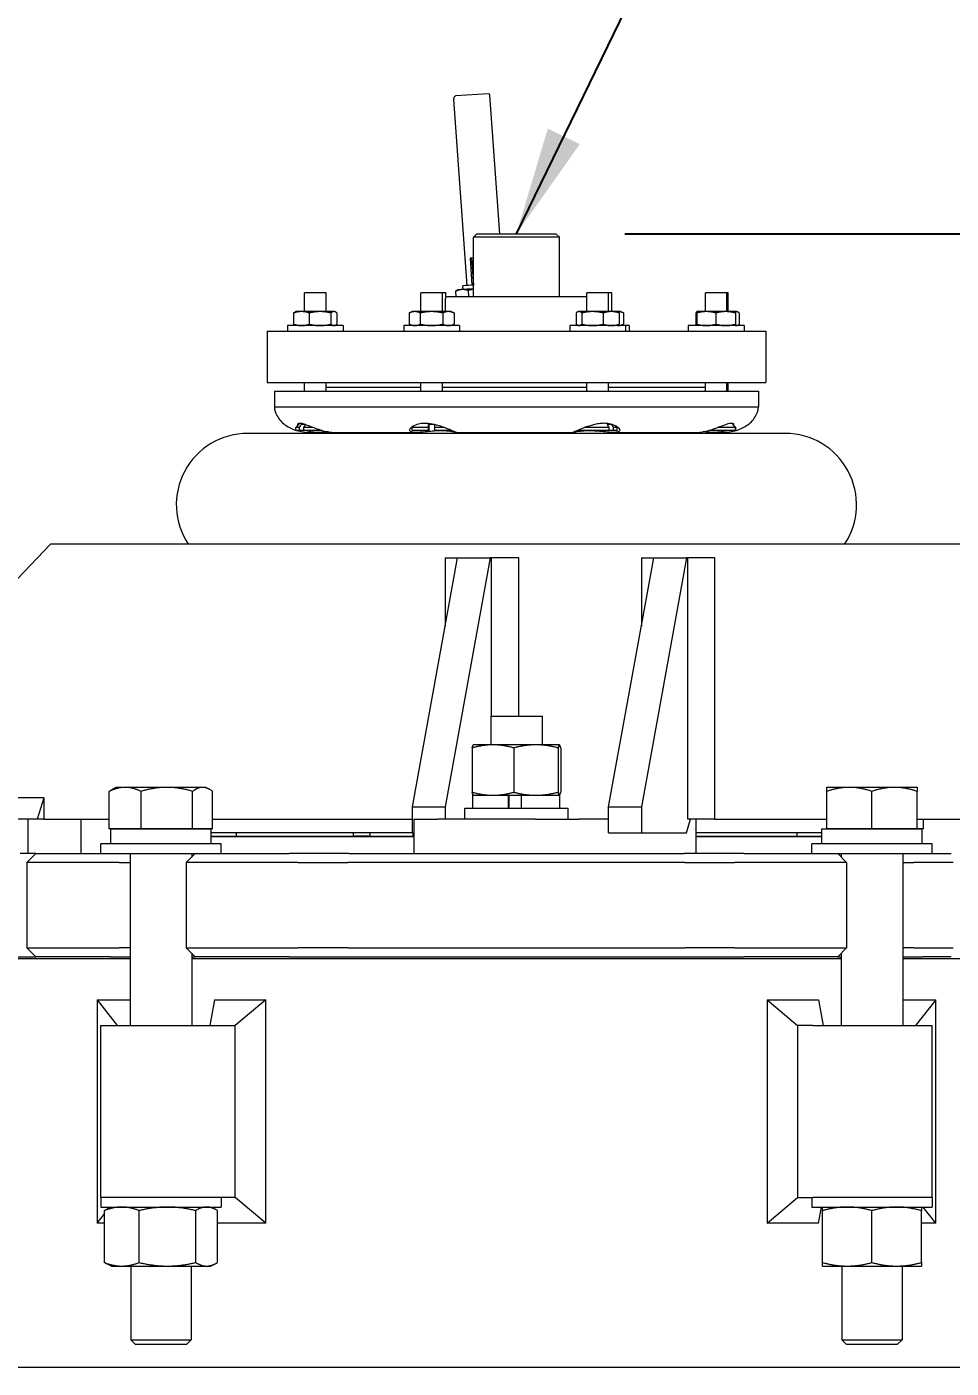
# Model space of a CAD drawing. Header units: inches. Extents: x 20 to 536, y 8 to 344.
# Drawn here: x 386.94 to 400.38, y 136.97 to 156.48 of the extents above; entities that cross this region are included whole.
import ezdxf

# ---------------------------------------------------------------- set-up
doc = ezdxf.new("R2010")
doc.units = ezdxf.units.IN
doc.header["$LTSCALE"] = 16
doc.header["$MEASUREMENT"] = 0
for name, color, linetype, lineweight in [('Dimension (ANSI)', 7, 'Continuous', 25), ('Symbol (ANSI)', 7, 'Continuous', 25), ('Visible (ANSI)', 7, 'Continuous', 50)]:
    doc.layers.add(name, color=color, linetype=linetype, lineweight=lineweight)
doc.styles.add('MEMCOR Medium', font='arial.ttf')
doc.styles.add('Standard D-E', font='arial.ttf')
doc.dimstyles.new('Default (ANSI)', dxfattribs={"dimscale": 16, "dimtxt": 0.15, "dimasz": 0.098425, "dimexe": 0.125, "dimexo": 0.0625, "dimgap": 0.031496, "dimtad": 0, "dimtih": 1, "dimtoh": 1, "dimdec": 4, "dimrnd": 1e-08, "dimzin": 3, "dimdsep": 46, "dimlunit": 5, "dimtxsty": 'MEMCOR Medium', "dimcen": 0.09, "dimdle": 0.393701, "dimclrd": 256, "dimclre": 256, "dimclrt": 256, "dimadec": 0, "dimazin": 1, "dimtfac": 0.8, "dimtofl": 0, "dimtmove": 0, "dimatfit": 3, "dimfxl": 1, "dimfrac": 1, "dimtolj": 1, "dimtzin": 4, "dimlwd": -1, "dimlwe": -1, "dimarcsym": 0})
doc.dimstyles.new('in [mm] D-E NeptuneBenson$7', dxfattribs={"dimscale": 16, "dimtxt": 0.15, "dimasz": 0.098425, "dimexe": 0.125, "dimexo": 0.063, "dimgap": 0.031496, "dimtad": 0, "dimtih": 1, "dimtoh": 1, "dimdec": 4, "dimrnd": 1e-08, "dimzin": 3, "dimdsep": 46, "dimlunit": 5, "dimtxsty": 'Standard D-E', "dimcen": 0.09, "dimdle": 0.393701, "dimclrd": 256, "dimclre": 256, "dimclrt": 256, "dimadec": 1, "dimazin": 1, "dimtfac": 1, "dimtofl": 0, "dimtmove": 0, "dimatfit": 3, "dimfxl": 1, "dimfrac": 1, "dimtolj": 1, "dimtzin": 4, "dimlwd": -1, "dimlwe": -1, "dimarcsym": 0})

# ---------------------------------------------------------------- blocks, each defined once
blk = doc.blocks.new('*D25')
at = {"layer": 'Defpoints', "color": 0, "transparency": 16777216}
for p in [(394.632, 153.466), (452.188, 153.466), (413.174, 57.723)]:
    blk.add_point(p, dxfattribs=at)
at = {"layer": 'Dimension (ANSI)', "transparency": 16777216}
for p, q in [((395.632, 153.466), (454.188, 153.466)), ((452.188, 151.891), (452.188, 134.229)), ((452.188, 59.298), (452.188, 117.758)), ((414.174, 57.723), (454.188, 57.723))]:
    blk.add_line(p, q, dxfattribs=at)
for points in [[(451.926, 151.891), (452.451, 151.891), (452.188, 153.466)], [(451.926, 59.298), (452.451, 59.298), (452.188, 57.723)]]:
    blk.add_solid(points, dxfattribs=at)
at = {"layer": 'Dimension (ANSI)', "transparency": 16777216, "char_height": 2.4, "attachment_point": 2, "style": 'MEMCOR Medium'}
for s, insert in [('\\A1; \\fArial|b0|i0;95{\\H0.8x;\\S3#4;} in', (452.188, 130.42)), ('\\A1;[2431.9 mm]{\\P\\fArial|b0|i0;SHIPPING\\P\\fArial|b0|i0;HEIGHT}', (452.188, 125.49))]:
    blk.add_mtext(s, dxfattribs=dict(at, insert=insert))

msp = doc.modelspace()

# ---------------------------------------------------------------- linework, layer by layer
at = {"layer": 'Visible (ANSI)', "linetype": 'Continuous', "lineweight": 18}
for p, q in [((393.64882, 155.5), (393.17278, 155.46955)), ((393.34059, 152.71307), (393.14874, 155.41703)), ((393.14892, 155.42162), (393.15347, 155.45182)), ((393.81393, 153.46579), (393.67098, 155.48064)), ((393.48248, 153.46579), (393.43248, 153.41579)), ((394.68248, 153.41579), (393.43248, 153.41579)), ((393.43248, 152.55079), (393.43248, 153.41579)), ((393.48248, 153.46579), (394.63248, 153.46579)), ((394.63248, 153.46579), (394.68248, 153.41579)), ((394.68248, 152.55079), (394.68248, 153.41579)), ((393.40606, 153.11181), (393.38234, 153.10998)), ((393.38234, 153.10998), (393.40747, 152.7174)), ((393.43248, 153.1135), (393.40606, 153.11181)), ((393.40606, 153.11181), (393.43121, 152.71893)), ((391.28846, 152.60579), (390.97596, 152.60579)), ((390.97596, 152.33379), (390.97596, 152.60579)), ((391.28846, 152.33379), (391.28846, 152.60579)), ((392.98097, 152.60579), (392.66847, 152.60579)), ((392.66847, 152.33379), (392.66847, 152.60579)), ((392.98097, 152.33379), (392.98097, 152.60579)), ((393.03184, 152.60579), (392.98097, 152.60579)), ((393.03184, 152.54158), (393.03184, 152.60579)), ((393.17114, 152.62904), (393.17615, 152.55079)), ((393.20858, 152.65028), (393.18406, 152.63687)), ((393.28145, 152.65509), (393.27632, 152.70883)), ((393.35523, 152.64103), (393.36101, 152.55079)), ((395.39561, 152.60579), (395.08311, 152.60579)), ((395.08311, 152.33379), (395.08311, 152.60579)), ((395.39561, 152.33379), (395.39561, 152.60579)), ((395.44648, 152.60579), (395.39561, 152.60579)), ((395.44648, 152.33379), (395.44648, 152.60579)), ((397.11792, 152.60579), (396.80542, 152.60579)), ((396.80542, 152.33379), (396.80542, 152.60579)), ((397.11792, 152.33379), (397.11792, 152.60579)), ((397.13899, 152.60579), (397.11792, 152.60579)), ((397.13899, 152.33379), (397.13899, 152.60579)), ((393.02623, 152.33379), (393.02623, 152.52579)), ((395.06373, 152.55079), (393.05123, 152.55079)), ((390.81752, 152.31349), (390.81752, 152.1511)), ((390.85071, 152.33379), (390.84009, 152.32884)), ((390.93143, 152.33379), (390.85071, 152.33379)), ((391.20269, 152.33379), (390.93143, 152.33379)), ((391.04535, 152.31349), (391.04535, 152.1511)), ((391.40347, 152.33379), (391.20269, 152.33379)), ((391.36004, 152.31349), (391.36004, 152.1511)), ((391.41371, 152.33379), (391.40347, 152.33379)), ((391.41371, 152.33379), (391.42434, 152.32884)), ((391.44691, 152.31349), (391.44691, 152.1511)), ((392.49968, 152.31349), (392.49968, 152.1511)), ((392.54322, 152.33379), (392.50129, 152.31424)), ((392.57972, 152.33379), (392.54322, 152.33379)), ((392.82226, 152.33379), (392.57972, 152.33379)), ((392.65975, 152.31349), (392.65975, 152.1511)), ((393.06727, 152.33379), (392.82226, 152.33379)), ((392.98478, 152.31349), (392.98478, 152.1511)), ((393.10622, 152.33379), (393.06727, 152.33379)), ((393.10622, 152.33379), (393.14815, 152.31424)), ((393.14976, 152.31349), (393.14976, 152.1511)), ((394.92613, 152.31349), (394.92613, 152.1511)), ((394.95786, 152.33379), (394.9486, 152.32947)), ((394.96683, 152.33379), (394.95786, 152.33379)), ((395.16413, 152.33379), (394.96683, 152.33379)), ((395.00752, 152.31349), (395.00752, 152.1511)), ((395.43667, 152.33379), (395.16413, 152.33379)), ((395.32075, 152.31349), (395.32075, 152.1511)), ((395.52086, 152.33379), (395.43667, 152.33379)), ((395.52086, 152.33379), (395.53012, 152.32947)), ((395.53278, 152.33379), (395.52086, 152.33379)), ((395.57173, 152.33379), (395.53278, 152.33379)), ((395.55259, 152.31349), (395.55259, 152.1511)), ((395.57173, 152.33379), (395.61366, 152.31424)), ((395.61527, 152.31349), (395.61527, 152.1511)), ((396.66805, 152.31349), (396.66805, 152.1511)), ((396.67876, 152.31349), (396.67876, 152.1511)), ((396.68017, 152.33379), (396.68016, 152.33379)), ((396.8188, 152.33379), (396.68017, 152.33379)), ((397.10029, 152.33379), (396.8188, 152.33379)), ((396.95883, 152.31349), (396.95883, 152.1511)), ((397.24316, 152.33379), (397.10029, 152.33379)), ((397.24174, 152.31349), (397.24174, 152.1511)), ((397.24317, 152.33379), (397.24316, 152.33379)), ((397.24317, 152.33379), (397.24318, 152.33379)), ((397.254, 152.33379), (397.24317, 152.33379)), ((397.24458, 152.31349), (397.24458, 152.1511)), ((397.26424, 152.33379), (397.254, 152.33379)), ((397.26424, 152.33379), (397.27487, 152.32884)), ((397.29744, 152.31349), (397.29744, 152.1511)), ((390.43248, 152.05079), (397.68248, 152.05079)), ((390.43248, 152.05079), (390.43248, 151.30079)), ((391.53821, 152.13079), (390.72621, 152.13079)), ((390.72621, 152.13079), (390.72621, 152.05079)), ((390.85071, 152.13079), (390.84009, 152.13575)), ((391.41371, 152.13079), (391.42434, 152.13575)), ((391.53821, 152.13079), (391.53821, 152.05079)), ((393.23072, 152.13079), (392.41872, 152.13079)), ((392.41872, 152.13079), (392.41872, 152.05079)), ((392.54322, 152.13079), (392.50129, 152.15035)), ((393.10622, 152.13079), (393.14815, 152.15035)), ((393.23072, 152.13079), (393.23072, 152.05079)), ((395.64536, 152.13079), (394.83336, 152.13079)), ((394.83336, 152.13079), (394.83336, 152.05079)), ((394.95786, 152.13079), (394.9486, 152.13511)), ((395.52086, 152.13079), (395.53012, 152.13511)), ((395.57173, 152.13079), (395.61366, 152.15035)), ((395.64536, 152.13079), (395.64536, 152.05079)), ((395.69623, 152.13079), (395.64536, 152.13079)), ((395.69623, 152.13079), (395.69623, 152.05079)), ((397.36767, 152.13079), (396.55567, 152.13079)), ((396.55567, 152.13079), (396.55567, 152.05079)), ((396.68017, 152.13079), (396.68016, 152.1308)), ((397.24317, 152.13079), (397.24318, 152.1308)), ((397.26424, 152.13079), (397.27487, 152.13575)), ((397.36767, 152.13079), (397.36767, 152.05079)), ((397.68248, 152.05079), (397.68248, 151.30079)), ((390.43248, 151.30079), (397.68248, 151.30079)), ((390.97596, 151.17579), (390.97596, 151.30079)), ((391.28846, 151.17579), (391.28846, 151.30079)), ((391.28846, 151.23661), (392.66847, 151.23661)), ((392.66847, 151.17579), (392.66847, 151.30079)), ((392.98097, 151.17579), (392.98097, 151.30079)), ((392.98097, 151.23661), (395.08311, 151.23661)), ((395.08311, 151.17579), (395.08311, 151.30079)), ((395.39561, 151.17579), (395.39561, 151.30079)), ((395.39561, 151.23661), (396.80542, 151.23661)), ((396.80542, 151.17579), (396.80542, 151.30079)), ((397.11792, 151.17579), (397.11792, 151.30079)), ((397.13899, 151.17579), (397.13899, 151.30079)), ((390.53748, 151.17579), (397.57748, 151.17579)), ((390.53748, 151.17579), (390.53748, 150.94759)), ((397.57748, 151.17579), (397.57748, 150.94759)), ((390.53748, 150.94759), (397.57748, 150.94759)), ((390.90342, 150.71335), (390.84821, 150.64983)), ((390.90244, 150.64983), (390.84821, 150.64983)), ((390.84821, 150.60579), (390.84821, 150.64983)), ((390.90244, 150.60579), (390.90244, 150.64983)), ((390.98732, 150.69379), (390.93004, 150.69379)), ((390.96131, 150.64983), (390.96131, 150.60579)), ((391.10105, 150.64983), (390.96131, 150.64983)), ((392.56019, 150.67223), (392.54072, 150.64983)), ((392.78027, 150.64983), (392.54072, 150.64983)), ((392.54072, 150.60579), (392.54072, 150.64983)), ((392.78027, 150.60579), (392.78027, 150.64983)), ((392.86461, 150.69379), (392.78061, 150.69379)), ((392.78517, 150.64983), (392.78517, 150.60579)), ((392.86427, 150.64983), (392.86427, 150.60579)), ((393.01153, 150.64983), (392.86427, 150.64983)), ((393.10872, 150.60579), (393.10872, 150.61119)), ((394.95536, 150.60579), (394.95536, 150.61241)), ((395.40627, 150.64983), (395.04855, 150.64983)), ((395.43906, 150.69379), (395.37914, 150.69379)), ((395.40627, 150.60579), (395.40627, 150.64983)), ((395.46619, 150.64983), (395.46619, 150.60579)), ((395.52336, 150.64983), (395.46619, 150.64983)), ((395.50539, 150.67051), (395.52336, 150.64983)), ((395.52336, 150.60579), (395.52336, 150.64983)), ((397.24217, 150.64983), (396.98768, 150.64983)), ((397.19057, 150.71322), (397.20746, 150.69379)), ((397.20746, 150.69379), (397.20347, 150.69379)), ((397.24217, 150.60579), (397.24217, 150.64983)), ((397.2429, 150.64983), (397.2429, 150.60579)), ((397.96748, 150.56242), (390.14748, 150.56242)), ((390.90244, 150.60579), (390.84821, 150.60579)), ((390.96131, 150.60579), (390.90244, 150.60579)), ((391.23241, 150.60579), (390.96131, 150.60579)), ((391.06228, 150.57579), (391.17768, 150.57579)), ((391.17768, 150.57579), (391.19249, 150.57579)), ((391.41394, 150.57579), (392.60338, 150.57579)), ((392.78027, 150.60579), (392.54072, 150.60579)), ((392.78517, 150.60579), (392.78027, 150.60579)), ((393.10872, 150.60579), (392.86427, 150.60579)), ((393.18394, 150.57579), (394.88088, 150.57579)), ((395.40627, 150.60579), (394.95536, 150.60579)), ((395.46619, 150.60579), (395.40627, 150.60579)), ((395.46565, 150.57579), (396.67603, 150.57579)), ((395.52336, 150.60579), (395.46619, 150.60579)), ((397.24217, 150.60579), (396.85591, 150.60579)), ((396.92247, 150.57579), (397.05268, 150.57579)), ((397.2429, 150.60579), (397.24217, 150.60579)), ((397.26674, 150.60579), (397.25694, 150.60579)), ((397.26674, 150.60579), (397.26674, 150.60882)), ((384.90126, 146.45079), (387.2789, 148.95079)), ((405.70672, 148.95079), (387.2789, 148.95079)), ((392.54556, 145.13079), (393.20068, 148.75079)), ((393.0209, 148.75079), (393.20068, 148.75079)), ((393.0209, 148.75079), (393.0209, 147.75738)), ((393.67621, 148.75079), (393.02109, 145.13079)), ((393.20068, 148.75079), (393.67621, 148.75079)), ((393.69707, 148.75079), (393.67621, 148.75079)), ((394.09084, 148.75079), (393.69707, 148.75079)), ((393.69707, 146.45079), (393.69707, 148.75079)), ((394.09084, 146.45079), (394.09084, 148.75079)), ((395.39873, 145.13079), (396.05385, 148.75079)), ((395.87407, 148.75079), (396.05385, 148.75079)), ((395.87407, 148.75079), (395.87407, 147.75738)), ((396.52938, 148.75079), (395.87426, 145.13079)), ((396.05385, 148.75079), (396.52938, 148.75079)), ((396.55024, 148.75079), (396.52938, 148.75079)), ((396.94401, 148.75079), (396.55024, 148.75079)), ((396.55024, 144.95079), (396.55024, 148.75079)), ((396.94401, 144.95079), (396.94401, 148.75079)), ((393.68282, 146.45079), (394.43282, 146.45079)), ((393.68282, 146.45079), (393.68282, 146.03279)), ((394.43282, 146.45079), (394.43282, 146.03279)), ((393.4144, 145.98771), (393.4144, 145.34388)), ((393.43282, 146.03279), (393.43193, 146.03237)), ((393.7168, 146.03279), (393.43282, 146.03279)), ((394.3409, 146.03279), (393.7168, 146.03279)), ((394.01919, 145.98771), (394.01919, 145.34388)), ((394.68193, 146.03279), (394.3409, 146.03279)), ((394.66261, 145.98771), (394.66261, 145.34388)), ((394.68282, 146.03279), (394.68193, 146.03279)), ((394.68282, 146.03279), (394.68372, 146.03237)), ((394.70124, 145.98771), (394.70124, 145.34388)), ((388.13634, 144.81042), (388.13634, 145.35583)), ((388.23135, 145.41442), (388.1773, 145.38322)), ((388.36691, 145.41442), (388.23135, 145.41442)), ((388.97297, 145.41442), (388.36691, 145.41442)), ((388.59747, 144.81042), (388.59747, 145.35583)), ((389.49341, 145.41442), (388.97297, 145.41442)), ((389.34847, 144.81042), (389.34847, 145.35583)), ((389.54335, 145.41442), (389.49341, 145.41442)), ((389.54335, 145.41442), (389.59739, 145.38322)), ((389.63835, 144.81042), (389.63835, 145.35583)), ((398.89961, 145.41442), (398.57161, 145.41442)), ((398.57161, 144.81042), (398.57161, 145.35583)), ((399.55561, 145.41442), (398.89961, 145.41442)), ((399.22761, 144.81042), (399.22761, 145.35583)), ((399.88361, 145.41442), (399.55561, 145.41442)), ((399.88361, 144.81042), (399.88361, 145.35583)), ((387.18379, 145.26329), (384.90126, 145.26329)), ((387.18379, 145.26329), (387.08722, 144.95079)), ((387.18379, 145.26329), (387.18379, 144.95079)), ((393.42532, 145.29879), (393.94207, 145.29879)), ((393.42532, 145.11079), (393.42532, 145.29879)), ((393.43282, 145.29879), (393.43193, 145.29921)), ((393.94234, 145.29879), (393.94207, 145.29879)), ((393.94207, 145.11079), (393.94207, 145.29879)), ((393.94234, 145.29879), (394.12996, 145.29879)), ((393.95105, 145.11079), (393.95105, 145.29879)), ((394.12996, 145.11079), (394.12996, 145.29879)), ((394.12996, 145.29879), (394.69032, 145.29879)), ((394.68282, 145.29879), (394.68372, 145.29921)), ((394.69032, 145.11079), (394.69032, 145.29879)), ((392.54556, 145.13079), (393.02109, 145.13079)), ((392.54556, 144.75079), (392.54556, 145.13079)), ((393.02109, 145.13079), (393.02109, 144.95079)), ((393.30782, 145.11079), (394.80782, 145.11079)), ((393.30782, 144.95079), (393.30782, 145.11079)), ((394.80782, 144.95079), (394.80782, 145.11079)), ((395.39873, 145.13079), (395.87426, 145.13079)), ((395.39873, 144.75079), (395.39873, 145.13079)), ((395.87426, 145.13079), (395.87426, 144.75079)), ((386.95203, 144.95079), (381.72122, 144.95079)), ((387.18379, 144.95079), (386.95203, 144.95079)), ((386.95203, 144.95079), (386.95203, 144.45079)), ((387.18379, 144.95079), (387.08722, 144.95079)), ((387.18379, 144.95079), (388.13634, 144.95079)), ((387.72457, 144.95079), (387.72457, 144.45079)), ((388.36691, 144.81042), (388.13634, 144.81042)), ((388.15785, 144.81042), (389.61685, 144.81042)), ((388.15785, 144.59142), (388.15785, 144.81042)), ((388.23135, 144.81042), (388.23135, 144.81042)), ((388.59747, 144.81042), (388.36691, 144.81042)), ((388.97297, 144.81042), (388.59747, 144.81042)), ((389.34847, 144.81042), (388.97297, 144.81042)), ((389.49341, 144.81042), (389.34847, 144.81042)), ((389.63835, 144.81042), (389.49341, 144.81042)), ((389.54335, 144.81042), (389.54335, 144.81042)), ((389.61685, 144.59142), (389.61685, 144.81042)), ((389.63835, 144.95079), (392.54556, 144.95079)), ((392.564, 144.95079), (392.90949, 144.95079)), ((392.564, 144.95079), (392.564, 144.45079)), ((394.33607, 144.95079), (392.90949, 144.95079)), ((394.33607, 144.95079), (394.96611, 144.95079)), ((395.39873, 144.95079), (394.96611, 144.95079)), ((396.52938, 144.75079), (396.59118, 144.95079)), ((396.94401, 144.95079), (396.55024, 144.95079)), ((396.6657, 144.95079), (396.6657, 144.45079)), ((396.94401, 144.95079), (398.57161, 144.95079)), ((398.49811, 144.81042), (399.95711, 144.81042)), ((398.49811, 144.59142), (398.49811, 144.81042)), ((398.89961, 144.81042), (398.57161, 144.81042)), ((398.57161, 144.81042), (398.57161, 144.81042)), ((399.22761, 144.81042), (398.89961, 144.81042)), ((399.55561, 144.81042), (399.22761, 144.81042)), ((399.88361, 144.81042), (399.55561, 144.81042)), ((399.88361, 144.95079), (408.02976, 144.95079)), ((399.97861, 144.81042), (399.88361, 144.81042)), ((399.88361, 144.81042), (399.88361, 144.81042)), ((399.95711, 144.59142), (399.95711, 144.81042)), ((399.97861, 144.81042), (399.97861, 144.95079)), ((389.76235, 144.59142), (388.01235, 144.59142)), ((388.01235, 144.45079), (388.01235, 144.59142)), ((392.54556, 144.75079), (389.61685, 144.75079)), ((392.564, 144.70079), (389.61685, 144.70079)), ((389.61685, 144.70079), (392.564, 144.70079)), ((389.76235, 144.45079), (389.76235, 144.59142)), ((389.98155, 144.75079), (389.98155, 144.70079)), ((391.68248, 144.75079), (391.68248, 144.71079)), ((391.68248, 144.71079), (391.92723, 144.71079)), ((391.92723, 144.75079), (391.92723, 144.70079)), ((392.54556, 144.75079), (392.564, 144.75079)), ((392.55223, 144.75079), (392.55223, 144.70079)), ((392.55223, 144.71079), (392.564, 144.71079)), ((395.39873, 144.75079), (395.87426, 144.75079)), ((395.87426, 144.75079), (396.52938, 144.75079)), ((398.49811, 144.75079), (396.6657, 144.75079)), ((398.49811, 144.70079), (396.6657, 144.70079)), ((396.6657, 144.70079), (398.49811, 144.70079)), ((398.1334, 144.75079), (398.1334, 144.70079)), ((400.10261, 144.59142), (398.35261, 144.59142)), ((398.35261, 144.45079), (398.35261, 144.59142)), ((400.10261, 144.45079), (400.10261, 144.59142)), ((387.06684, 144.45079), (386.83757, 144.45079)), ((387.06684, 144.45079), (386.93684, 144.32079)), ((387.06684, 144.45079), (387.73487, 144.45079)), ((387.73487, 144.45079), (388.00738, 144.45079)), ((388.00738, 144.45079), (388.15094, 144.45079)), ((388.15094, 144.45079), (389.38522, 144.45079)), ((388.43985, 144.45079), (388.43985, 141.95079)), ((389.38522, 144.45079), (389.25522, 144.32079)), ((389.33485, 144.45079), (389.33485, 144.40042)), ((389.38522, 144.45079), (389.48507, 144.45079)), ((389.48507, 144.45079), (389.76116, 144.45079)), ((389.76116, 144.45079), (390.75169, 144.45079)), ((390.94071, 144.45079), (390.75169, 144.45079)), ((391.62034, 144.45079), (390.94071, 144.45079)), ((391.62034, 144.45079), (396.49461, 144.45079)), ((397.17425, 144.45079), (396.49461, 144.45079)), ((397.36326, 144.45079), (397.17425, 144.45079)), ((397.36326, 144.45079), (398.35379, 144.45079)), ((398.35379, 144.45079), (398.62988, 144.45079)), ((398.62988, 144.45079), (398.72974, 144.45079)), ((398.72974, 144.45079), (398.85974, 144.32079)), ((398.72974, 144.45079), (399.96401, 144.45079)), ((398.78011, 144.45079), (398.78011, 144.40042)), ((399.67511, 144.45079), (399.67511, 141.95079)), ((399.96401, 144.45079), (400.10757, 144.45079)), ((400.10757, 144.45079), (400.38009, 144.45079)), ((387.70469, 144.32079), (386.93684, 144.32079)), ((386.93684, 144.32079), (386.93684, 143.08079)), ((387.9785, 144.32079), (387.70469, 144.32079)), ((388.27923, 144.32079), (387.9785, 144.32079)), ((388.27923, 144.32079), (388.43985, 144.32079)), ((389.46324, 144.32079), (389.25522, 144.32079)), ((389.25522, 144.32079), (389.25522, 143.08079)), ((389.74066, 144.32079), (389.46324, 144.32079)), ((390.87919, 144.32079), (389.74066, 144.32079)), ((390.87919, 144.32079), (391.06821, 144.32079)), ((391.06821, 144.32079), (391.6076, 144.32079)), ((396.50735, 144.32079), (391.6076, 144.32079)), ((396.50735, 144.32079), (397.04674, 144.32079)), ((397.04674, 144.32079), (397.23576, 144.32079)), ((398.3743, 144.32079), (397.23576, 144.32079)), ((398.65171, 144.32079), (398.3743, 144.32079)), ((398.85974, 144.32079), (398.65171, 144.32079)), ((398.85974, 144.32079), (398.85974, 143.08079)), ((399.67511, 144.32079), (399.83572, 144.32079)), ((400.13645, 144.32079), (399.83572, 144.32079)), ((400.41027, 144.32079), (400.13645, 144.32079)), ((386.93684, 143.08079), (387.70469, 143.08079)), ((387.06684, 142.95079), (386.93684, 143.08079)), ((387.70469, 143.08079), (387.9785, 143.08079)), ((387.9785, 143.08079), (388.27923, 143.08079)), ((388.43985, 143.08079), (388.27923, 143.08079)), ((389.25522, 143.08079), (389.46324, 143.08079)), ((389.38522, 142.95079), (389.25522, 143.08079)), ((389.46324, 143.08079), (389.74066, 143.08079)), ((389.74066, 143.08079), (390.87919, 143.08079)), ((391.06821, 143.08079), (390.87919, 143.08079)), ((391.6076, 143.08079), (391.06821, 143.08079)), ((391.6076, 143.08079), (396.50735, 143.08079)), ((397.04674, 143.08079), (396.50735, 143.08079)), ((397.23576, 143.08079), (397.04674, 143.08079)), ((397.23576, 143.08079), (398.3743, 143.08079)), ((398.3743, 143.08079), (398.65171, 143.08079)), ((398.65171, 143.08079), (398.85974, 143.08079)), ((398.72974, 142.95079), (398.85974, 143.08079)), ((399.83572, 143.08079), (399.67511, 143.08079)), ((399.83572, 143.08079), (400.13645, 143.08079)), ((400.13645, 143.08079), (400.41027, 143.08079)), ((388.43985, 142.91954), (379.78169, 142.91954)), ((381.99108, 142.95079), (387.06684, 142.95079)), ((387.73487, 142.95079), (387.06684, 142.95079)), ((388.00738, 142.95079), (387.73487, 142.95079)), ((388.15173, 142.95079), (388.00738, 142.95079)), ((388.15173, 142.95079), (388.43985, 142.95079)), ((389.33485, 143.00116), (389.33485, 141.95079)), ((389.33485, 142.95079), (389.38522, 142.95079)), ((398.78011, 142.91954), (389.33485, 142.91954)), ((389.48507, 142.95079), (389.38522, 142.95079)), ((389.76116, 142.95079), (389.48507, 142.95079)), ((390.75169, 142.95079), (389.76116, 142.95079)), ((390.75169, 142.95079), (390.94071, 142.95079)), ((390.94071, 142.95079), (391.27541, 142.95079)), ((391.27541, 142.95079), (396.83954, 142.95079)), ((396.83954, 142.95079), (397.17425, 142.95079)), ((397.17425, 142.95079), (397.36326, 142.95079)), ((398.35379, 142.95079), (397.36326, 142.95079)), ((398.62988, 142.95079), (398.35379, 142.95079)), ((398.72974, 142.95079), (398.62988, 142.95079)), ((398.72974, 142.95079), (398.78011, 142.95079)), ((398.78011, 143.00116), (398.78011, 141.95079)), ((399.67511, 142.95079), (399.96322, 142.95079)), ((408.33327, 142.91954), (399.67511, 142.91954)), ((400.10757, 142.95079), (399.96322, 142.95079)), ((400.38009, 142.95079), (400.10757, 142.95079)), ((387.96025, 142.32564), (387.96025, 139.07595)), ((387.96025, 142.32564), (388.43985, 142.32564)), ((387.96025, 142.32564), (388.2516, 141.95079)), ((389.66408, 142.32564), (389.5982, 141.95079)), ((389.66408, 142.32564), (390.41191, 142.32564)), ((390.41191, 142.32564), (389.96798, 141.95079)), ((390.41191, 139.07595), (390.41191, 142.32564)), ((397.70304, 142.32564), (397.70304, 139.07595)), ((397.70304, 142.32564), (398.45088, 142.32564)), ((397.70304, 142.32564), (398.14698, 141.95079)), ((398.45088, 142.32564), (398.51675, 141.95079)), ((399.67511, 142.32564), (400.15471, 142.32564)), ((400.15471, 142.32564), (399.86335, 141.95079)), ((400.15471, 139.07595), (400.15471, 142.32564)), ((388.01235, 141.95079), (389.74553, 141.95079)), ((388.01235, 139.45079), (388.01235, 141.95079)), ((389.74553, 141.95079), (389.96798, 141.95079)), ((389.96798, 139.45079), (389.96798, 141.95079)), ((398.36942, 141.95079), (398.14698, 141.95079)), ((398.14698, 141.95079), (398.14698, 139.45079)), ((398.36942, 141.95079), (400.10261, 141.95079)), ((400.10261, 139.45079), (400.10261, 141.95079)), ((389.74553, 139.45079), (388.01235, 139.45079)), ((389.74553, 139.45079), (388.01235, 139.45079)), ((388.01235, 139.45079), (388.01235, 139.31017)), ((388.01235, 139.31017), (389.76235, 139.31017)), ((388.16835, 139.31017), (388.10911, 139.28254)), ((388.12749, 139.29112), (388.1423, 139.31017)), ((389.60635, 139.31017), (389.66559, 139.28254)), ((389.62439, 139.30175), (389.62291, 139.31017)), ((389.96798, 139.45079), (389.74553, 139.45079)), ((389.76235, 139.45079), (389.76235, 139.31017)), ((390.41191, 139.07595), (389.96798, 139.45079)), ((397.70304, 139.07595), (398.14698, 139.45079)), ((398.14698, 139.45079), (398.36942, 139.45079)), ((398.35261, 139.45079), (398.35261, 139.31017)), ((398.35261, 139.31017), (400.10261, 139.31017)), ((400.10261, 139.45079), (398.36942, 139.45079)), ((400.10261, 139.45079), (398.36942, 139.45079)), ((398.45088, 139.07595), (398.49204, 139.31017)), ((400.15471, 139.07595), (399.97265, 139.31017)), ((400.10261, 139.45079), (400.10261, 139.31017)), ((387.96025, 139.07595), (388.06422, 139.20971)), ((388.06422, 138.50303), (388.06422, 139.2583)), ((388.56963, 138.50303), (388.56963, 139.2583)), ((389.39276, 138.50303), (389.39276, 139.2583)), ((389.71047, 138.50303), (389.71047, 139.2583)), ((398.50861, 138.50303), (398.50861, 139.2583)), ((399.22761, 138.50303), (399.22761, 139.2583)), ((399.94661, 138.50303), (399.94661, 139.2583)), ((388.06422, 139.07595), (387.96025, 139.07595)), ((390.41191, 139.07595), (389.71047, 139.07595)), ((398.45088, 139.07595), (397.70304, 139.07595)), ((400.15471, 139.07595), (399.94661, 139.07595)), ((388.16835, 138.45117), (388.10911, 138.47879)), ((388.16835, 138.45117), (388.31692, 138.45117)), ((388.31692, 138.45117), (388.98119, 138.45117)), ((388.44985, 138.45117), (388.44985, 137.37653)), ((388.98119, 138.45117), (389.55161, 138.45117)), ((389.32485, 138.45117), (389.32485, 137.37653)), ((389.55161, 138.45117), (389.60635, 138.45117)), ((389.60635, 138.45117), (389.66559, 138.47879)), ((398.50861, 138.45117), (398.86811, 138.45117)), ((398.79011, 138.45117), (398.79011, 137.37653)), ((398.86811, 138.45117), (399.58711, 138.45117)), ((399.58711, 138.45117), (399.94661, 138.45117)), ((399.66511, 138.45117), (399.66511, 137.37653)), ((388.44985, 137.37653), (389.32485, 137.37653)), ((388.51801, 137.31042), (388.44985, 137.37653)), ((389.25668, 137.31042), (389.32485, 137.37653)), ((398.79011, 137.37653), (399.66511, 137.37653)), ((398.85827, 137.31042), (398.79011, 137.37653)), ((399.59695, 137.31042), (399.66511, 137.37653)), ((389.25668, 137.31042), (388.51801, 137.31042)), ((399.59695, 137.31042), (398.85827, 137.31042)), ((369.05627, 136.98204), (412.07031, 136.98204))]:
    msp.add_line(p, q, dxfattribs=at)
for centre, radius, start, end in [((393.65015, 155.47916), 0.02088, 4.058368, 93.65987), ((393.16957, 155.41851), 0.02088, 171.43591, 184.058368), ((393.17412, 155.44871), 0.02088, 93.65987, 171.43591), ((393.05123, 152.52579), 0.025, 90, 180), ((395.06373, 152.52579), 0.025, 39.163035, 90), ((390.82599, 150.96279), 0.28891, 183.015326, 209.34172), ((390.93961, 151.02666), 0.41925, 209.34172, 233.614904), ((397.17534, 151.02666), 0.41925, 306.385096, 330.65828), ((397.28896, 150.96279), 0.28891, 330.65828, 356.984674), ((391.0138, 151.12735), 0.54432, 233.614904, 252.289212), ((397.10115, 151.12735), 0.54432, 286.973148, 306.385096), ((390.14748, 149.52579), 1.03663, 90, 213.688743), ((391.06228, 151.28617), 0.71038, 253.289325, 270), ((391.17385, 150.98048), 0.41885, 273.528454, 289.10183), ((396.9411, 150.98048), 0.41885, 252.011788, 266.471546), ((397.05268, 151.28617), 0.71038, 270, 286.973148), ((397.96748, 149.52579), 1.03663, 326.311257, 90)]:
    msp.add_arc(centre, radius, start, end, dxfattribs=at)
for centre, major_axis, start_param, end_param in [((393.69758, 152.68158), (-0.489, -0.0313), 5.81141413, 6.28198985), ((393.69758, 152.68158), (0.489, 0.0313), 2.14372812, 2.669822), ((393.69412, 152.73558), (-0.4178, -0.02674), 5.38908261, 6.28320273)]:
    msp.add_ellipse(centre, major_axis=major_axis, ratio=0.00055745, start_param=start_param, end_param=end_param, dxfattribs=at)
for points, weights in [([(393.26199, 152.65382), (393.21778, 152.65094), (393.17114, 152.62904)], [1, 1.0562990584, 1.07162109099]), ([(393.17114, 152.62904), (393.17767, 152.63338), (393.18406, 152.63687)], [1.07162109099, 1.06838794082, 1.06333022529]), ([(393.35523, 152.64103), (393.30619, 152.6567), (393.26199, 152.65382)], [1.07162109099, 1.0562990584, 1]), ([(393.43248, 152.65799), (393.39473, 152.65109), (393.35523, 152.64103)], [1.05264137071, 1.06545229951, 1.07162109099]), ([(390.93143, 152.33379), (390.87856, 152.33379), (390.81752, 152.31349)], [1, 1.0379548493, 1]), ([(390.81752, 152.31349), (390.8294, 152.32386), (390.84009, 152.32884)], [1, 1.01903065952, 1.01897727532]), ([(391.04535, 152.31349), (390.9843, 152.33379), (390.93143, 152.33379)], [1, 1.0379548493, 1]), ([(391.20269, 152.33379), (391.12967, 152.33379), (391.04535, 152.31349)], [1, 1.0379548493, 1]), ([(391.36004, 152.31349), (391.27572, 152.33379), (391.20269, 152.33379)], [1, 1.0379548493, 1]), ([(391.40347, 152.33379), (391.38332, 152.33379), (391.36004, 152.31349)], [1, 1.0379548493, 1]), ([(391.44691, 152.31349), (391.42363, 152.33379), (391.40347, 152.33379)], [1, 1.0379548493, 1]), ([(392.57972, 152.33379), (392.54257, 152.33379), (392.49968, 152.31349)], [1, 1.0379548493, 1]), ([(392.65975, 152.31349), (392.61686, 152.33379), (392.57972, 152.33379)], [1, 1.0379548493, 1]), ([(392.82226, 152.33379), (392.74684, 152.33379), (392.65975, 152.31349)], [1, 1.0379548493, 1]), ([(392.98478, 152.31349), (392.89769, 152.33379), (392.82226, 152.33379)], [1, 1.0379548493, 1]), ([(393.06727, 152.33379), (393.02899, 152.33379), (392.98478, 152.31349)], [1, 1.0379548493, 1]), ([(393.14976, 152.31349), (393.10555, 152.33379), (393.06727, 152.33379)], [1, 1.0379548493, 1]), ([(393.14815, 152.31424), (393.14895, 152.31387), (393.14976, 152.31349)], [1.00134783282, 1.00068632708, 1]), ([(394.96683, 152.33379), (394.94794, 152.33379), (394.92613, 152.31349)], [1, 1.0379548493, 1]), ([(395.00752, 152.31349), (394.98571, 152.33379), (394.96683, 152.33379)], [1, 1.0379548493, 1]), ([(395.16413, 152.33379), (395.09145, 152.33379), (395.00752, 152.31349)], [1, 1.0379548493, 1]), ([(395.32075, 152.31349), (395.23682, 152.33379), (395.16413, 152.33379)], [1, 1.0379548493, 1]), ([(395.43667, 152.33379), (395.38287, 152.33379), (395.32075, 152.31349)], [1, 1.0379548493, 1]), ([(395.55259, 152.31349), (395.49047, 152.33379), (395.43667, 152.33379)], [1, 1.0379548493, 1]), ([(395.53278, 152.33379), (395.52725, 152.33379), (395.52171, 152.3334)], [1, 1.00531032451, 1.00913469679]), ([(395.53012, 152.32947), (395.54073, 152.32453), (395.55259, 152.31349)], [1.01888705873, 1.02028697131, 1]), ([(395.61527, 152.31349), (395.57106, 152.33379), (395.53278, 152.33379)], [1, 1.0379548493, 1]), ([(395.61366, 152.31424), (395.61447, 152.31387), (395.61527, 152.31349)], [1.00134783282, 1.00068632708, 1]), ([(396.66805, 152.31349), (396.67375, 152.31846), (396.67912, 152.32217)], [1, 1.0090383393, 1.01377200719]), ([(396.6789, 152.31696), (396.67354, 152.31531), (396.66805, 152.31349)], [1.00602302446, 1.00329810217, 1]), ([(396.67876, 152.31349), (396.67951, 152.33349), (396.68016, 152.33379)], [1, 1.03735902917, 1.00117293374]), ([(396.8188, 152.33379), (396.75381, 152.33379), (396.67876, 152.31349)], [1, 1.0379548493, 1]), ([(396.95883, 152.31349), (396.88379, 152.33379), (396.8188, 152.33379)], [1, 1.0379548493, 1]), ([(397.10029, 152.33379), (397.03464, 152.33379), (396.95883, 152.31349)], [1, 1.0379548493, 1]), ([(397.24174, 152.31349), (397.16594, 152.33379), (397.10029, 152.33379)], [1, 1.0379548493, 1]), ([(397.24316, 152.33379), (397.2425, 152.33379), (397.24174, 152.31349)], [1, 1.0379548493, 1]), ([(397.24458, 152.31349), (397.24382, 152.33379), (397.24316, 152.33379)], [1, 1.0379548493, 1]), ([(397.254, 152.33379), (397.24878, 152.33379), (397.2435, 152.33252)], [1, 1.00957055719, 1.01431456038]), ([(397.29744, 152.31349), (397.27416, 152.33379), (397.254, 152.33379)], [1, 1.0379548493, 1]), ([(390.81752, 152.1511), (390.87856, 152.13079), (390.93143, 152.13079)], [1, 1.0379548493, 1]), ([(390.84009, 152.13575), (390.8294, 152.14073), (390.81752, 152.1511)], [1.01897727532, 1.01903065952, 1]), ([(390.93143, 152.13079), (390.9843, 152.13079), (391.04535, 152.1511)], [1, 1.0379548493, 1]), ([(391.04535, 152.1511), (391.12967, 152.13079), (391.20269, 152.13079)], [1, 1.0379548493, 1]), ([(391.20269, 152.13079), (391.27572, 152.13079), (391.36004, 152.1511)], [1, 1.0379548493, 1]), ([(391.36004, 152.1511), (391.38332, 152.13079), (391.40347, 152.13079)], [1, 1.0379548493, 1]), ([(391.40347, 152.13079), (391.42363, 152.13079), (391.44691, 152.1511)], [1, 1.0379548493, 1]), ([(392.49968, 152.1511), (392.54257, 152.13079), (392.57972, 152.13079)], [1, 1.0379548493, 1]), ([(392.57972, 152.13079), (392.61686, 152.13079), (392.65975, 152.1511)], [1, 1.0379548493, 1]), ([(392.65975, 152.1511), (392.74684, 152.13079), (392.82226, 152.13079)], [1, 1.0379548493, 1]), ([(392.82226, 152.13079), (392.89769, 152.13079), (392.98478, 152.1511)], [1, 1.0379548493, 1]), ([(392.98478, 152.1511), (393.02899, 152.13079), (393.06727, 152.13079)], [1, 1.0379548493, 1]), ([(393.06727, 152.13079), (393.10555, 152.13079), (393.14976, 152.1511)], [1, 1.0379548493, 1]), ([(393.14976, 152.1511), (393.14895, 152.15072), (393.14815, 152.15035)], [1, 1.00068632708, 1.00134783282]), ([(394.92613, 152.1511), (394.94794, 152.13079), (394.96683, 152.13079)], [1, 1.0379548493, 1]), ([(394.96683, 152.13079), (394.98571, 152.13079), (395.00752, 152.1511)], [1, 1.0379548493, 1]), ([(395.00752, 152.1511), (395.09145, 152.13079), (395.16413, 152.13079)], [1, 1.0379548493, 1]), ([(395.16413, 152.13079), (395.23682, 152.13079), (395.32075, 152.1511)], [1, 1.0379548493, 1]), ([(395.32075, 152.1511), (395.38287, 152.13079), (395.43667, 152.13079)], [1, 1.0379548493, 1]), ([(395.43667, 152.13079), (395.49047, 152.13079), (395.55259, 152.1511)], [1, 1.0379548493, 1]), ([(395.52171, 152.13119), (395.52725, 152.13079), (395.53278, 152.13079)], [1.00913469679, 1.00531032451, 1]), ([(395.55259, 152.1511), (395.54073, 152.14006), (395.53012, 152.13511)], [1, 1.02028697131, 1.01888705873]), ([(395.53278, 152.13079), (395.57106, 152.13079), (395.61527, 152.1511)], [1, 1.0379548493, 1]), ([(395.61527, 152.1511), (395.61447, 152.15072), (395.61366, 152.15035)], [1, 1.00068632708, 1.00134783282]), ([(396.67912, 152.14242), (396.67375, 152.14613), (396.66805, 152.1511)], [1.01377200719, 1.0090383393, 1]), ([(396.66805, 152.1511), (396.67354, 152.14927), (396.6789, 152.14762)], [1, 1.00329810217, 1.00602302446]), ([(396.68016, 152.1308), (396.67951, 152.1311), (396.67876, 152.1511)], [1.00117293374, 1.03735902917, 1]), ([(396.67876, 152.1511), (396.75381, 152.13079), (396.8188, 152.13079)], [1, 1.0379548493, 1]), ([(396.8188, 152.13079), (396.88379, 152.13079), (396.95883, 152.1511)], [1, 1.0379548493, 1]), ([(396.95883, 152.1511), (397.03464, 152.13079), (397.10029, 152.13079)], [1, 1.0379548493, 1]), ([(397.10029, 152.13079), (397.16594, 152.13079), (397.24174, 152.1511)], [1, 1.0379548493, 1]), ([(397.24174, 152.1511), (397.2425, 152.13079), (397.24316, 152.13079)], [1, 1.0379548493, 1]), ([(397.24316, 152.13079), (397.24382, 152.13079), (397.24458, 152.1511)], [1, 1.0379548493, 1]), ([(397.2435, 152.13207), (397.24878, 152.13079), (397.254, 152.13079)], [1.01431456038, 1.00957055719, 1]), ([(397.254, 152.13079), (397.27416, 152.13079), (397.29744, 152.1511)], [1, 1.0379548493, 1]), ([(390.90244, 150.64983), (390.91724, 150.67344), (390.93004, 150.69379)], [1, 1.00267954782, 1]), ([(390.98862, 150.69332), (390.97594, 150.67317), (390.96131, 150.64983)], [1.00006147459, 1.00264844961, 1]), ([(392.78027, 150.64983), (392.78045, 150.67344), (392.78061, 150.69379)], [1, 1.00267954782, 1]), ([(392.78484, 150.69379), (392.78499, 150.67344), (392.78517, 150.64983)], [1, 1.00267954782, 1]), ([(392.86461, 150.69379), (392.86445, 150.67344), (392.86427, 150.64983)], [1, 1.00267954782, 1]), ([(395.40627, 150.64983), (395.39173, 150.67344), (395.37914, 150.69379)], [1, 1.00267954782, 1]), ([(395.43906, 150.69379), (395.45164, 150.67344), (395.46619, 150.64983)], [1, 1.00267954782, 1]), ([(397.24217, 150.64983), (397.22142, 150.67344), (397.20347, 150.69379)], [1, 1.00267954782, 1]), ([(397.2042, 150.69379), (397.22215, 150.67344), (397.2429, 150.64983)], [1, 1.00267954782, 1]), ([(393.7168, 146.03279), (393.57646, 146.03279), (393.4144, 145.98771)], [1, 1.0379548493, 1]), ([(393.4144, 145.98771), (393.42379, 146.02858), (393.43193, 146.03237)], [1, 1.03428601169, 1.00662839197]), ([(394.01919, 145.98771), (393.85714, 146.03279), (393.7168, 146.03279)], [1, 1.0379548493, 1]), ([(394.3409, 146.03279), (394.19159, 146.03279), (394.01919, 145.98771)], [1, 1.0379548493, 1]), ([(394.66261, 145.98771), (394.49021, 146.03279), (394.3409, 146.03279)], [1, 1.0379548493, 1]), ([(394.68193, 146.03279), (394.67296, 146.03279), (394.66261, 145.98771)], [1, 1.0379548493, 1]), ([(394.70124, 145.98771), (394.69089, 146.03279), (394.68193, 146.03279)], [1, 1.0379548493, 1]), ([(388.36691, 145.41442), (388.2599, 145.41442), (388.13634, 145.35583)], [1, 1.0379548493, 1]), ([(388.13634, 145.35583), (388.15748, 145.37178), (388.1773, 145.38322)], [1, 1.01005189042, 1.01477953359]), ([(388.59747, 145.35583), (388.47391, 145.41442), (388.36691, 145.41442)], [1, 1.0379548493, 1]), ([(388.97297, 145.41442), (388.7987, 145.41442), (388.59747, 145.35583)], [1, 1.0379548493, 1]), ([(389.34847, 145.35583), (389.14724, 145.41442), (388.97297, 145.41442)], [1, 1.0379548493, 1]), ([(389.49341, 145.41442), (389.42614, 145.41442), (389.34847, 145.35583)], [1, 1.0379548493, 1]), ([(389.63835, 145.35583), (389.56068, 145.41442), (389.49341, 145.41442)], [1, 1.0379548493, 1]), ([(393.43193, 145.29921), (393.42379, 145.30301), (393.4144, 145.34388)], [1.00662839197, 1.03428601169, 1]), ([(393.4144, 145.34388), (393.57646, 145.29879), (393.7168, 145.29879)], [1, 1.0379548493, 1]), ([(393.7168, 145.29879), (393.85714, 145.29879), (394.01919, 145.34388)], [1, 1.0379548493, 1]), ([(394.01919, 145.34388), (394.19159, 145.29879), (394.3409, 145.29879)], [1, 1.0379548493, 1]), ([(394.3409, 145.29879), (394.49021, 145.29879), (394.66261, 145.34388)], [1, 1.0379548493, 1]), ([(394.66261, 145.34388), (394.67296, 145.29879), (394.68193, 145.29879)], [1, 1.0379548493, 1]), ([(394.68193, 145.29879), (394.69089, 145.29879), (394.70124, 145.34388)], [1, 1.0379548493, 1]), ([(398.57161, 145.35583), (398.57161, 145.41442), (398.57161, 145.41442)], [1, 1.0379548493, 1]), ([(398.89961, 145.41442), (398.74738, 145.41442), (398.57161, 145.35583)], [1, 1.0379548493, 1]), ([(399.22761, 145.35583), (399.05183, 145.41442), (398.89961, 145.41442)], [1, 1.0379548493, 1]), ([(399.55561, 145.41442), (399.40338, 145.41442), (399.22761, 145.35583)], [1, 1.0379548493, 1]), ([(399.88361, 145.35583), (399.70783, 145.41442), (399.55561, 145.41442)], [1, 1.0379548493, 1]), ([(399.88361, 145.41442), (399.88361, 145.41442), (399.88361, 145.35583)], [1, 1.0379548493, 1]), ([(388.31692, 139.31017), (388.19964, 139.31017), (388.06422, 139.2583)], [1, 1.0379548493, 1]), ([(388.56963, 139.2583), (388.43421, 139.31017), (388.31692, 139.31017)], [1, 1.0379548493, 1]), ([(388.98119, 139.31017), (388.79019, 139.31017), (388.56963, 139.2583)], [1, 1.0379548493, 1]), ([(389.39276, 139.2583), (389.1722, 139.31017), (388.98119, 139.31017)], [1, 1.0379548493, 1]), ([(389.55161, 139.31017), (389.47789, 139.31017), (389.39276, 139.2583)], [1, 1.0379548493, 1]), ([(389.71047, 139.2583), (389.62534, 139.31017), (389.55161, 139.31017)], [1, 1.0379548493, 1]), ([(398.50861, 139.2583), (398.50861, 139.31017), (398.50861, 139.31017)], [1, 1.0379548493, 1]), ([(398.86811, 139.31017), (398.70126, 139.31017), (398.50861, 139.2583)], [1, 1.0379548493, 1]), ([(399.22761, 139.2583), (399.03495, 139.31017), (398.86811, 139.31017)], [1, 1.0379548493, 1]), ([(399.58711, 139.31017), (399.42026, 139.31017), (399.22761, 139.2583)], [1, 1.0379548493, 1]), ([(399.94661, 139.2583), (399.75395, 139.31017), (399.58711, 139.31017)], [1, 1.0379548493, 1]), ([(399.94661, 139.31017), (399.94661, 139.31017), (399.94661, 139.2583)], [1, 1.0379548493, 1]), ([(388.06422, 139.2583), (388.08739, 139.27242), (388.10911, 139.28254)], [1, 1.01005189042, 1.01477953359]), ([(388.10911, 138.47879), (388.08739, 138.48892), (388.06422, 138.50303)], [1.01477953359, 1.01005189042, 1]), ([(388.06422, 138.50303), (388.19964, 138.45117), (388.31692, 138.45117)], [1, 1.0379548493, 1]), ([(388.31692, 138.45117), (388.43421, 138.45117), (388.56963, 138.50303)], [1, 1.0379548493, 1]), ([(388.56963, 138.50303), (388.79019, 138.45117), (388.98119, 138.45117)], [1, 1.0379548493, 1]), ([(388.98119, 138.45117), (389.1722, 138.45117), (389.39276, 138.50303)], [1, 1.0379548493, 1]), ([(389.39276, 138.50303), (389.47789, 138.45117), (389.55161, 138.45117)], [1, 1.0379548493, 1]), ([(389.55161, 138.45117), (389.62534, 138.45117), (389.71047, 138.50303)], [1, 1.0379548493, 1]), ([(398.50861, 138.45117), (398.50861, 138.45117), (398.50861, 138.50303)], [1, 1.0379548493, 1]), ([(398.50861, 138.50303), (398.70126, 138.45117), (398.86811, 138.45117)], [1, 1.0379548493, 1]), ([(398.86811, 138.45117), (399.03495, 138.45117), (399.22761, 138.50303)], [1, 1.0379548493, 1]), ([(399.22761, 138.50303), (399.42026, 138.45117), (399.58711, 138.45117)], [1, 1.0379548493, 1]), ([(399.58711, 138.45117), (399.75395, 138.45117), (399.94661, 138.50303)], [1, 1.0379548493, 1]), ([(399.94661, 138.50303), (399.94661, 138.45117), (399.94661, 138.45117)], [1, 1.0379548493, 1])]:
    msp.add_rational_spline(points, weights, degree=2, dxfattribs=at)
for points, knots in [([(390.8793, 150.68914), (390.87841, 150.69529), (390.87965, 150.70066), (390.88688, 150.70957), (390.89362, 150.71258), (390.91207, 150.71403), (390.92324, 150.71275), (390.95437, 150.70551), (390.97573, 150.69819), (390.99994, 150.68914)], [-0.853530108, -0.853530108, -0.853530108, -0.853530108, -0.673931626, -0.673931626, -0.462453658, -0.462453658, -0.264803427, -0.264803427, -0.000211713, -0.000211713, -0.000211713, -0.000211713]), ([(390.99994, 150.68914), (391.01978, 150.68173), (391.04153, 150.67306), (391.0848, 150.65605), (391.1061, 150.64777), (391.16038, 150.62783), (391.19452, 150.61628), (391.22898, 150.60674)], [-0.676925671, -0.676925671, -0.676925671, -0.676925671, -0.460674817, -0.460674817, -0.272898687, -0.272898687, -0.000063868, -0.000063868, -0.000063868, -0.000063868]), ([(392.5063, 150.60674), (392.50371, 150.61727), (392.50981, 150.63026), (392.53763, 150.65962), (392.56296, 150.67628), (392.59533, 150.68914)], [-0.679188546, -0.679188546, -0.679188546, -0.679188546, -0.376237446, -0.376237446, 0, 0, 0, 0]), ([(392.59533, 150.68914), (392.61817, 150.69821), (392.64472, 150.70555), (392.70433, 150.71393), (392.73682, 150.71467), (392.81083, 150.70828), (392.8517, 150.69996), (392.89178, 150.68914)], [-0.853407262, -0.853407262, -0.853407262, -0.853407262, -0.588484051, -0.588484051, -0.31644113, -0.31644113, 0, 0, 0, 0]), ([(392.89178, 150.68914), (392.91896, 150.68181), (392.94582, 150.67325), (392.99545, 150.656), (393.01853, 150.64731), (393.06973, 150.6273), (393.09693, 150.61606), (393.11953, 150.60674)], [-0.676901727, -0.676901727, -0.676901727, -0.676901727, -0.463014563, -0.463014563, -0.266547913, -0.266547913, 0, 0, 0, 0]), ([(394.94184, 150.60674), (394.96693, 150.61729), (394.99801, 150.6303), (395.07367, 150.65966), (395.1203, 150.6763), (395.16787, 150.68914)], [-0.679255692, -0.679255692, -0.679255692, -0.679255692, -0.375783136, -0.375783136, -0.000065342, -0.000065342, -0.000065342, -0.000065342]), ([(395.16787, 150.68914), (395.19064, 150.69529), (395.21372, 150.70066), (395.26386, 150.70957), (395.29068, 150.71258), (395.34127, 150.71403), (395.36467, 150.71275), (395.41643, 150.70551), (395.44328, 150.69819), (395.46647, 150.68914)], [-0.853530108, -0.853530108, -0.853530108, -0.853530108, -0.673931626, -0.673931626, -0.462453658, -0.462453658, -0.264803427, -0.264803427, -0.000211713, -0.000211713, -0.000211713, -0.000211713]), ([(395.46647, 150.68914), (395.48549, 150.68173), (395.50216, 150.67306), (395.52794, 150.65605), (395.53784, 150.64777), (395.55588, 150.62783), (395.56127, 150.61628), (395.55951, 150.60674)], [-0.676925671, -0.676925671, -0.676925671, -0.676925671, -0.460674817, -0.460674817, -0.272898687, -0.272898687, -0.000063868, -0.000063868, -0.000063868, -0.000063868]), ([(396.85933, 150.60674), (396.89741, 150.61729), (396.93524, 150.6303), (397.01437, 150.65966), (397.05502, 150.6763), (397.08996, 150.68914)], [-0.679255692, -0.679255692, -0.679255692, -0.679255692, -0.375783136, -0.375783136, -0.000065342, -0.000065342, -0.000065342, -0.000065342]), ([(397.08996, 150.68914), (397.10668, 150.69529), (397.12213, 150.70066), (397.15247, 150.70957), (397.16666, 150.71258), (397.1894, 150.71403), (397.19804, 150.71275), (397.21263, 150.70551), (397.21651, 150.69819), (397.21579, 150.68914)], [-0.853530108, -0.853530108, -0.853530108, -0.853530108, -0.673931626, -0.673931626, -0.462453658, -0.462453658, -0.264803427, -0.264803427, -0.000211713, -0.000211713, -0.000211713, -0.000211713]), ([(391.17768, 150.57579), (391.17101, 150.57579), (391.16429, 150.57587), (391.12588, 150.57684), (391.09472, 150.57962), (391.03421, 150.58975), (391.00631, 150.59708), (390.98202, 150.60579)], [-0.554474127, -0.554474127, -0.554474127, -0.554474127, -0.502920157, -0.502920157, -0.261137559, -0.261137559, -0.009124832, -0.009124832, -0.009124832, -0.009124832]), ([(391.31909, 150.58567), (391.29941, 150.58328), (391.27854, 150.58098), (391.23159, 150.57715), (391.205, 150.57579), (391.17768, 150.57579)], [-0.947178436, -0.947178436, -0.947178436, -0.947178436, -0.765579916, -0.765579916, -0.554474127, -0.554474127, -0.554474127, -0.554474127]), ([(391.19249, 150.57579), (391.20591, 150.57579), (391.21925, 150.57612), (391.25722, 150.5778), (391.28093, 150.57979), (391.3032, 150.5821)], [-2.352656407, -2.352656407, -2.352656407, -2.352656407, -2.255257183, -2.255257183, -2.071910836, -2.071910836, -2.071910836, -2.071910836]), ([(391.22898, 150.60674), (391.25505, 150.59952), (391.28098, 150.59318), (391.33003, 150.58338), (391.35262, 150.57994), (391.38828, 150.57645), (391.40191, 150.57579), (391.41394, 150.57579)], [-2.871544461, -2.871544461, -2.871544461, -2.871544461, -2.678099034, -2.678099034, -2.491240177, -2.491240177, -2.352656407, -2.352656407, -2.352656407, -2.352656407]), ([(392.60338, 150.57579), (392.59804, 150.57579), (392.59284, 150.57587), (392.56438, 150.57685), (392.54547, 150.57962), (392.51679, 150.58994), (392.50856, 150.59761), (392.5063, 150.60674)], [-0.554377565, -0.554377565, -0.554377565, -0.554377565, -0.502552076, -0.502552076, -0.261034155, -0.261034155, 0, 0, 0, 0]), ([(393.18394, 150.57579), (393.18121, 150.57579), (393.17489, 150.57693), (393.1499, 150.58167), (393.12569, 150.58641), (393.0733, 150.59338), (393.04925, 150.59584), (393.00199, 150.59865), (392.97941, 150.59931), (392.93234, 150.59924), (392.90788, 150.59849), (392.85222, 150.59547), (392.8208, 150.59289), (392.74999, 150.58626), (392.71064, 150.582), (392.64855, 150.5771), (392.62476, 150.57579), (392.60338, 150.57579)], [-2.47054421, -2.47054421, -2.47054421, -2.47054421, -2.26484412, -2.26484412, -1.92294045, -1.92294045, -1.68830482, -1.68830482, -1.49561192, -1.49561192, -1.30174231, -1.30174231, -1.06305664, -1.06305664, -0.76167016, -0.76167016, -0.55437757, -0.55437757, -0.55437757, -0.55437757]), ([(393.11953, 150.60674), (393.14038, 150.59813), (393.15727, 150.59082), (393.17976, 150.58045), (393.18541, 150.57742), (393.1855, 150.57595), (393.18498, 150.57579), (393.18394, 150.57579)], [-3.059543504, -3.059543504, -3.059543504, -3.059543504, -2.798086987, -2.798086987, -2.548233905, -2.548233905, -2.470544209, -2.470544209, -2.470544209, -2.470544209]), ([(394.88088, 150.57579), (394.88003, 150.57579), (394.87944, 150.57587), (394.87758, 150.57684), (394.88195, 150.57962), (394.903, 150.58994), (394.92014, 150.59761), (394.94184, 150.60674)], [-0.554474127, -0.554474127, -0.554474127, -0.554474127, -0.502920157, -0.502920157, -0.261137559, -0.261137559, -0.000088707, -0.000088707, -0.000088707, -0.000088707]), ([(395.46565, 150.57579), (395.45512, 150.57579), (395.44392, 150.57612), (395.39819, 150.57839), (395.36049, 150.58215), (395.28639, 150.58946), (395.25025, 150.59297), (395.19277, 150.59694), (395.1711, 150.59808), (395.13258, 150.59921), (395.11559, 150.59938), (395.08134, 150.59902), (395.06416, 150.59844), (395.02436, 150.59617), (395.00248, 150.59412), (394.94833, 150.58755), (394.92125, 150.58248), (394.89207, 150.57715), (394.88434, 150.57579), (394.88088, 150.57579)], [-2.35265641, -2.35265641, -2.35265641, -2.35265641, -2.25525718, -2.25525718, -1.97449633, -1.97449633, -1.71890116, -1.71890116, -1.56172628, -1.56172628, -1.43340495, -1.43340495, -1.29589243, -1.29589243, -1.10120059, -1.10120059, -0.76557992, -0.76557992, -0.55447413, -0.55447413, -0.55447413, -0.55447413]), ([(395.55951, 150.60674), (395.55819, 150.59952), (395.55311, 150.59318), (395.53494, 150.58338), (395.52235, 150.57994), (395.49424, 150.57645), (395.48063, 150.57579), (395.46565, 150.57579)], [-2.871544461, -2.871544461, -2.871544461, -2.871544461, -2.678099034, -2.678099034, -2.491240177, -2.491240177, -2.352656407, -2.352656407, -2.352656407, -2.352656407]), ([(396.67603, 150.57579), (396.68015, 150.57579), (396.68448, 150.57587), (396.71033, 150.57684), (396.73545, 150.57962), (396.79391, 150.58994), (396.82638, 150.59761), (396.85933, 150.60674)], [-0.554474127, -0.554474127, -0.554474127, -0.554474127, -0.502920157, -0.502920157, -0.261137559, -0.261137559, -0.000088707, -0.000088707, -0.000088707, -0.000088707]), ([(396.92247, 150.57579), (396.90904, 150.57579), (396.8957, 150.57612), (396.84456, 150.57839), (396.80913, 150.58215), (396.77625, 150.58613), (396.77498, 150.58629), (396.77371, 150.58644)], [-2.352656407, -2.352656407, -2.352656407, -2.352656407, -2.255257183, -2.255257183, -1.974496331, -1.974496331, -1.963106578, -1.963106578, -1.963106578, -1.963106578]), ([(397.11707, 150.60579), (397.09833, 150.59897), (397.07727, 150.59296), (397.0308, 150.58338), (397.00592, 150.57994), (396.96083, 150.57645), (396.94157, 150.57579), (396.92247, 150.57579)], [-2.86307566, -2.86307566, -2.86307566, -2.86307566, -2.678099034, -2.678099034, -2.491240177, -2.491240177, -2.352656407, -2.352656407, -2.352656407, -2.352656407])]:
    msp.add_open_spline(points, degree=3, knots=knots, dxfattribs=at)
for points in [[(390.87985, 150.68623), (390.87962, 150.68722), (390.87943, 150.68819), (390.8793, 150.68914)], [(397.21579, 150.68914), (397.21562, 150.68692), (397.21517, 150.68458), (397.21446, 150.68216)]]:
    msp.add_open_spline(points, degree=3, dxfattribs=at)

# ---------------------------------------------------------------- dimensions: what is measured, and where the dimension line sits
at = {"layer": 'Dimension (ANSI)'}
dim = msp.add_linear_dim(base=(452.18832, 153.46579), p1=(413.174, 57.72279), p2=(394.63248, 153.46579), angle=90, text=' \\fArial|b0|i0;<> in\\X[2431.9 mm]{\\P\\fArial|b0|i0;SHIPPING\\P\\fArial|b0|i0;HEIGHT}', dimstyle='Default (ANSI)', override={"dimgap": 0.031496, "dimdec": 4, "dimpost": '', "dimtol": 0, "dimlim": 0, "dimtp": 0, "dimtm": 0, "dimtdec": 2, "dimatfit": 1, "dimtvp": -0.375}, dxfattribs=at)
dim.commit()
dim.dimension.update_dxf_attribs({"geometry": '*D25', "text_midpoint": (452.18832, 125.99352), "dimtype": 160})

# ---------------------------------------------------------------- leaders
at = {"layer": 'Symbol (ANSI)', "annotation_type": 0, "has_hookline": 1, "hookline_direction": 0, "text_width": 28.42183}
msp.add_leader([(394.05748, 153.46579), (401.12519, 167.99305), (402.69999, 167.99305)], dimstyle='in [mm] D-E NeptuneBenson$7', override={"dimtad": 0}, dxfattribs=at)

doc.saveas('drawing.dxf')
